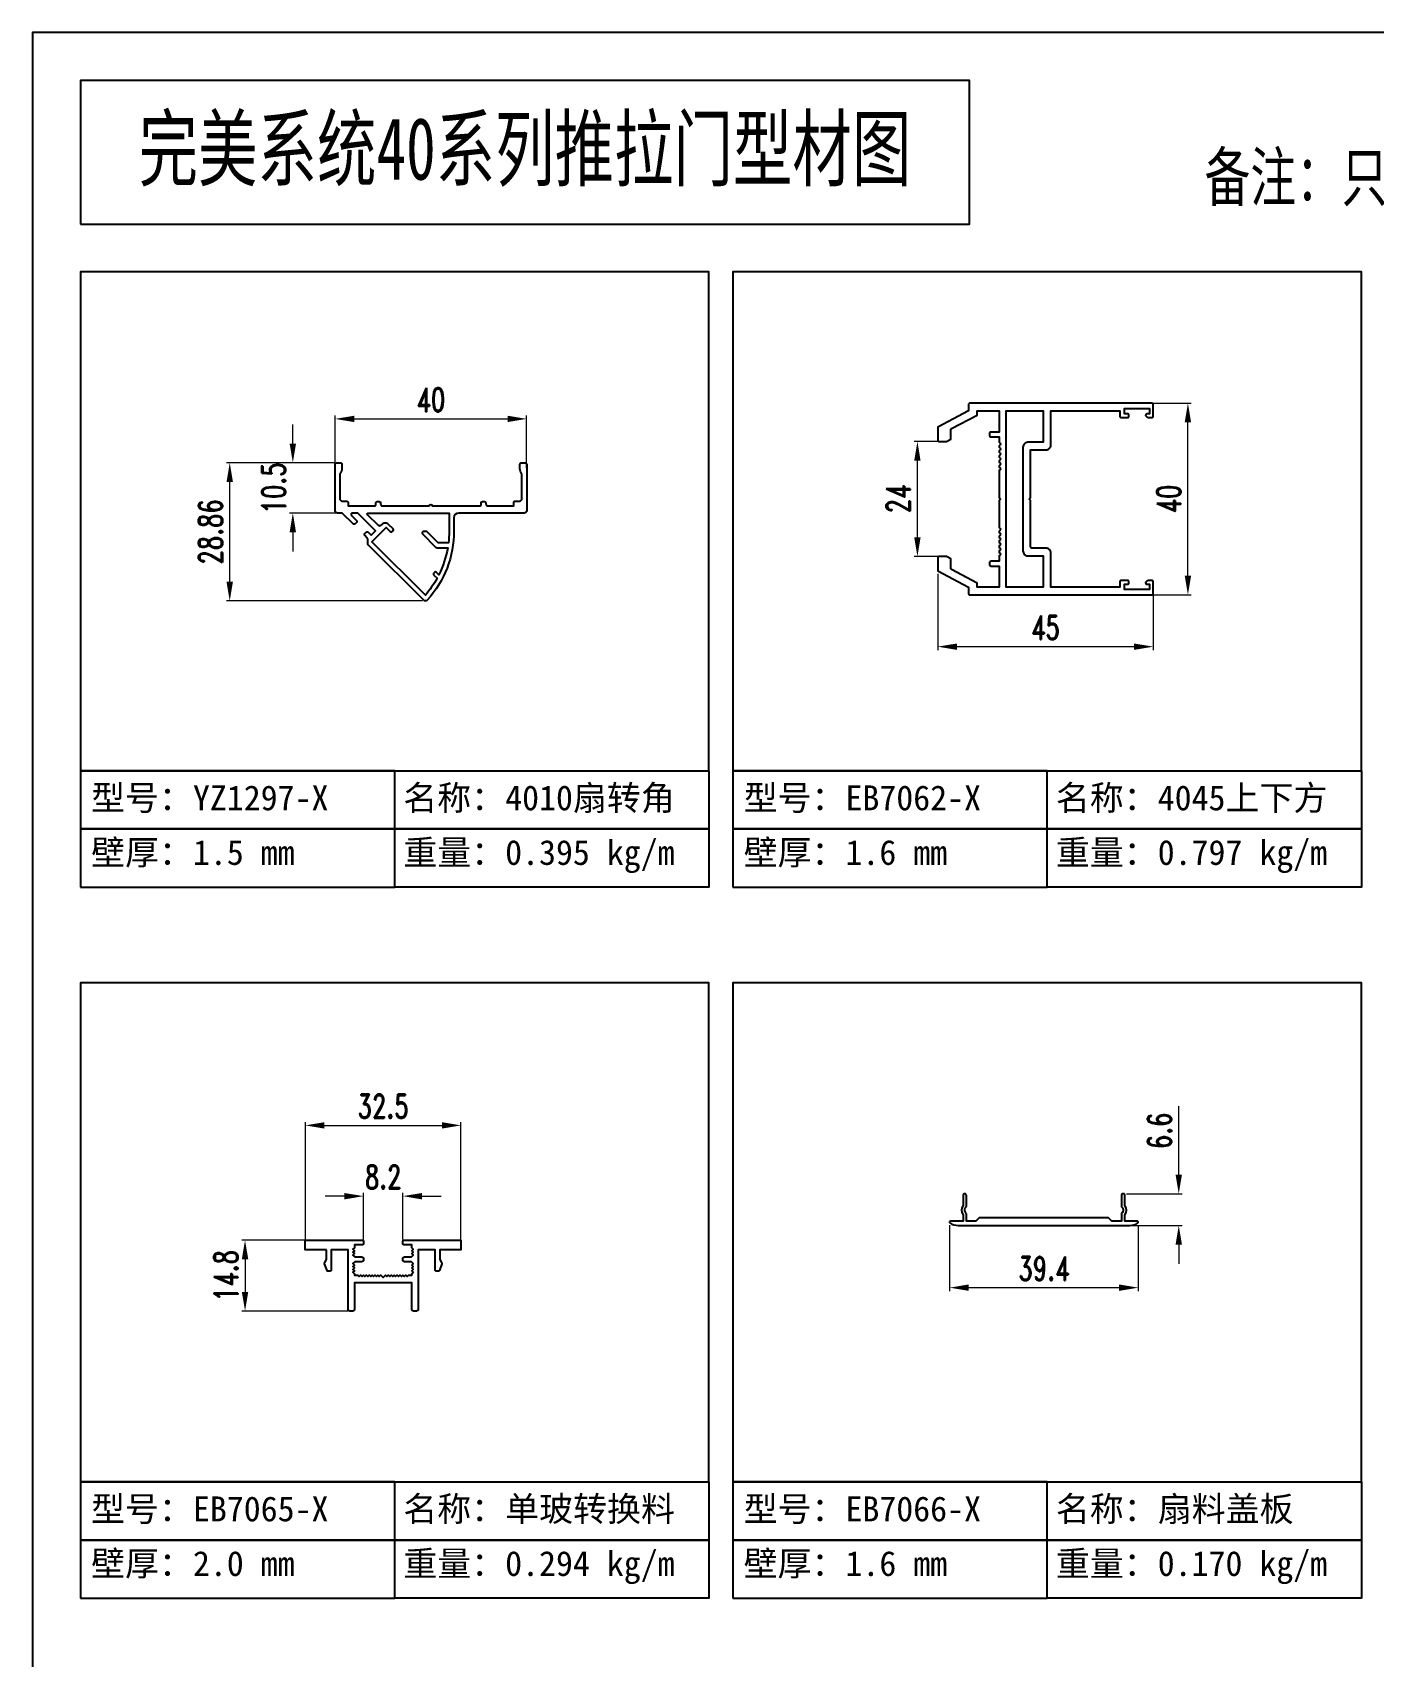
# Model space of a CAD drawing. Header units: millimetres. Extents: x 4423 to 13326, y -1516 to 5738.
# Drawn here: x 10699.3 to 10979.3, y 5276.5 to 5615.7 of the extents above; entities that cross this region are included whole.
import ezdxf

# ---------------------------------------------------------------- set-up
doc = ezdxf.new("R2010")
doc.units = ezdxf.units.MM
doc.header["$LTSCALE"] = 0.5
doc.layers.add('铝型材', color=1, linetype='Continuous')
doc.styles.add('CTXT', font='romand.shx', dxfattribs={"width": 0.7, "height": 5})
doc.styles.get("Standard").update_dxf_attribs({"font": 'swissc.ttf', "height": 3})
doc.styles.add('汇总标注', font='romand.shx', dxfattribs={"width": 0.7, "height": 5})
doc.dimstyles.new('1汇总比例', dxfattribs={"dimscale": 0, "dimtxt": 5, "dimasz": 4, "dimexe": 0.7, "dimexo": 0.625, "dimgap": 1.5, "dimtad": 1, "dimzin": 9, "dimdsep": 46, "dimtxsty": '汇总标注', "dimcen": 0, "dimclrd": 3, "dimclre": 3, "dimclrt": 2, "dimadec": 1, "dimazin": 2, "dimtfac": 1, "dimtofl": 0, "dimtmove": 0, "dimatfit": 3, "dimfxl": 0, "dimtolj": 1, "dimlwd": 13, "dimlwe": 13, "dimarcsym": 0})

# ---------------------------------------------------------------- blocks, each defined once
blk = doc.blocks.new('*D22')
at = {"layer": 'Defpoints', "color": 0, "lineweight": 30, "ltscale": 0.4, "transparency": 16777216}
for p in [(10884.07, 5530.27), (10889.36, 5530.27), (10889.36, 5506.27)]:
    blk.add_point(p, dxfattribs=at)
at = {"layer": '铝型材', "color": 3, "lineweight": 13, "ltscale": 0.4, "transparency": 16777216}
for p, q in [((10888.74, 5530.27), (10883.37, 5530.27)), ((10884.07, 5510.27), (10884.07, 5526.27)), ((10888.74, 5506.27), (10883.37, 5506.27))]:
    blk.add_line(p, q, dxfattribs=at)
at = {"layer": '铝型材', "color": 3, "lineweight": 30, "ltscale": 0.4, "transparency": 16777216}
for points in [[(10883.4, 5526.27), (10884.73, 5526.27), (10884.07, 5530.27)], [(10883.4, 5510.27), (10884.73, 5510.27), (10884.07, 5506.27)]]:
    blk.add_solid(points, dxfattribs=at)
at = {"layer": '铝型材', "color": 2, "ltscale": 0.4, "transparency": 16777216, "insert": (10880.07, 5518.27), "char_height": 5, "attachment_point": 5, "rotation": 90, "style": '汇总标注'}
blk.add_mtext('\\A1;24', dxfattribs=at)
blk = doc.blocks.new('*D23')
at = {"layer": 'Defpoints', "color": 0, "lineweight": 30, "ltscale": 0.4, "transparency": 16777216}
for p in [(10888.31, 5503.27), (10933.31, 5499.77), (10933.31, 5487.44)]:
    blk.add_point(p, dxfattribs=at)
at = {"layer": '铝型材', "color": 3, "lineweight": 13, "ltscale": 0.4, "transparency": 16777216}
for p, q in [((10888.31, 5502.64), (10888.31, 5486.74)), ((10933.31, 5499.14), (10933.31, 5486.74)), ((10892.31, 5487.44), (10929.31, 5487.44))]:
    blk.add_line(p, q, dxfattribs=at)
at = {"layer": '铝型材', "color": 3, "lineweight": 30, "ltscale": 0.4, "transparency": 16777216}
for points in [[(10892.31, 5488.1), (10892.31, 5486.77), (10888.31, 5487.44)], [(10929.31, 5488.1), (10929.31, 5486.77), (10933.31, 5487.44)]]:
    blk.add_solid(points, dxfattribs=at)
at = {"layer": '铝型材', "color": 2, "ltscale": 0.4, "transparency": 16777216, "insert": (10910.81, 5491.44), "char_height": 5, "attachment_point": 5, "style": '汇总标注'}
blk.add_mtext('\\A1;45', dxfattribs=at)
blk = doc.blocks.new('*D24')
at = {"layer": 'Defpoints', "color": 0, "lineweight": 30, "ltscale": 0.4, "transparency": 16777216}
for p in [(10924.09, 5538.27), (10940.55, 5538.27), (10924.09, 5498.27)]:
    blk.add_point(p, dxfattribs=at)
at = {"layer": '铝型材', "color": 3, "lineweight": 13, "ltscale": 0.4, "transparency": 16777216}
for p, q in [((10924.71, 5538.27), (10941.25, 5538.27)), ((10940.55, 5502.27), (10940.55, 5534.27)), ((10924.71, 5498.27), (10941.25, 5498.27))]:
    blk.add_line(p, q, dxfattribs=at)
at = {"layer": '铝型材', "color": 3, "lineweight": 30, "ltscale": 0.4, "transparency": 16777216}
for points in [[(10939.88, 5534.27), (10941.22, 5534.27), (10940.55, 5538.27)], [(10939.88, 5502.27), (10941.22, 5502.27), (10940.55, 5498.27)]]:
    blk.add_solid(points, dxfattribs=at)
at = {"layer": '铝型材', "color": 2, "ltscale": 0.4, "transparency": 16777216, "insert": (10936.55, 5518.27), "char_height": 5, "attachment_point": 5, "rotation": 90, "style": '汇总标注'}
blk.add_mtext('\\A1;40', dxfattribs=at)
blk = doc.blocks.new('*D30')
at = {"layer": 'Defpoints', "color": 0, "lineweight": 30, "ltscale": 0.4, "transparency": 16777216}
for p in [(10788.77, 5387.46), (10756.27, 5362.49), (10788.77, 5362.49)]:
    blk.add_point(p, dxfattribs=at)
at = {"layer": '铝型材', "color": 3, "lineweight": 13, "ltscale": 0.4, "transparency": 16777216}
for p, q in [((10756.27, 5363.11), (10756.27, 5388.16)), ((10760.27, 5387.46), (10784.77, 5387.46)), ((10788.77, 5363.11), (10788.77, 5388.16))]:
    blk.add_line(p, q, dxfattribs=at)
at = {"layer": '铝型材', "color": 3, "lineweight": 30, "ltscale": 0.4, "transparency": 16777216}
for points in [[(10760.27, 5388.12), (10760.27, 5386.79), (10756.27, 5387.46)], [(10784.77, 5388.12), (10784.77, 5386.79), (10788.77, 5387.46)]]:
    blk.add_solid(points, dxfattribs=at)
at = {"layer": '铝型材', "color": 2, "ltscale": 0.4, "transparency": 16777216, "insert": (10772.52, 5391.46), "char_height": 5, "attachment_point": 5, "style": '汇总标注'}
blk.add_mtext('\\A1;32.5', dxfattribs=at)
blk = doc.blocks.new('*D31')
at = {"layer": 'Defpoints', "color": 0, "lineweight": 30, "ltscale": 0.4, "transparency": 16777216}
for p in [(10760.56, 5363.49), (10743.68, 5348.69), (10765.87, 5348.69)]:
    blk.add_point(p, dxfattribs=at)
at = {"layer": '铝型材', "color": 3, "lineweight": 13, "ltscale": 0.4, "transparency": 16777216}
for p, q in [((10759.94, 5363.49), (10742.98, 5363.49)), ((10743.68, 5359.49), (10743.68, 5352.69)), ((10765.24, 5348.69), (10742.98, 5348.69))]:
    blk.add_line(p, q, dxfattribs=at)
at = {"layer": '铝型材', "color": 3, "lineweight": 30, "ltscale": 0.4, "transparency": 16777216}
for points in [[(10743.01, 5359.49), (10744.35, 5359.49), (10743.68, 5363.49)], [(10743.01, 5352.69), (10744.35, 5352.69), (10743.68, 5348.69)]]:
    blk.add_solid(points, dxfattribs=at)
at = {"layer": '铝型材', "color": 2, "ltscale": 0.4, "transparency": 16777216, "insert": (10739.68, 5356.09), "char_height": 5, "attachment_point": 5, "rotation": 90, "style": '汇总标注'}
blk.add_mtext('\\A1;14.8', dxfattribs=at)
blk = doc.blocks.new('*D32')
at = {"layer": 'Defpoints', "color": 0, "lineweight": 30, "ltscale": 0.4, "transparency": 16777216}
for p in [(10890.79, 5367.24), (10930.19, 5367.26), (10930.19, 5353.57)]:
    blk.add_point(p, dxfattribs=at)
at = {"layer": '铝型材', "color": 3, "lineweight": 13, "ltscale": 0.4, "transparency": 16777216}
for p, q in [((10890.79, 5366.61), (10890.79, 5352.87)), ((10930.19, 5366.63), (10930.19, 5352.87)), ((10894.79, 5353.57), (10926.19, 5353.57))]:
    blk.add_line(p, q, dxfattribs=at)
at = {"layer": '铝型材', "color": 3, "lineweight": 30, "ltscale": 0.4, "transparency": 16777216}
for points in [[(10894.79, 5354.24), (10894.79, 5352.9), (10890.79, 5353.57)], [(10926.19, 5354.24), (10926.19, 5352.9), (10930.19, 5353.57)]]:
    blk.add_solid(points, dxfattribs=at)
at = {"layer": '铝型材', "color": 2, "ltscale": 0.4, "transparency": 16777216, "insert": (10910.49, 5357.57), "char_height": 5, "attachment_point": 5, "style": '汇总标注'}
blk.add_mtext('\\A1;39.4', dxfattribs=at)
blk = doc.blocks.new('*D33')
at = {"layer": 'Defpoints', "color": 0, "lineweight": 30, "ltscale": 0.4, "transparency": 16777216}
for p in [(10927.09, 5373.16), (10938.63, 5373.16), (10923.5, 5366.56)]:
    blk.add_point(p, dxfattribs=at)
at = {"layer": '铝型材', "color": 3, "lineweight": 13, "ltscale": 0.4, "transparency": 16777216}
for p, q in [((10938.63, 5377.16), (10938.63, 5391.49)), ((10927.72, 5373.16), (10939.33, 5373.16)), ((10924.13, 5366.56), (10939.33, 5366.56)), ((10938.63, 5362.56), (10938.63, 5358.56))]:
    blk.add_line(p, q, dxfattribs=at)
at = {"layer": '铝型材', "color": 3, "lineweight": 30, "ltscale": 0.4, "transparency": 16777216}
for points in [[(10937.97, 5377.16), (10939.3, 5377.16), (10938.63, 5373.16)], [(10937.97, 5362.56), (10939.3, 5362.56), (10938.63, 5366.56)]]:
    blk.add_solid(points, dxfattribs=at)
at = {"layer": '铝型材', "color": 2, "ltscale": 0.4, "transparency": 16777216, "insert": (10934.63, 5386.32), "char_height": 5, "attachment_point": 5, "rotation": 90, "style": '汇总标注'}
blk.add_mtext('\\A1;6.6', dxfattribs=at)
blk = doc.blocks.new('*D38')
at = {"layer": 'Defpoints', "color": 0, "lineweight": 30, "ltscale": 0.4, "transparency": 16777216}
for p in [(10776.62, 5372.68), (10768.42, 5362.99), (10776.62, 5362.99)]:
    blk.add_point(p, dxfattribs=at)
at = {"layer": '铝型材', "color": 3, "lineweight": 13, "ltscale": 0.4, "transparency": 16777216}
for p, q in [((10764.42, 5372.68), (10760.42, 5372.68)), ((10768.42, 5363.61), (10768.42, 5373.38)), ((10776.62, 5363.61), (10776.62, 5373.38)), ((10780.62, 5372.68), (10784.62, 5372.68))]:
    blk.add_line(p, q, dxfattribs=at)
at = {"layer": '铝型材', "color": 3, "lineweight": 30, "ltscale": 0.4, "transparency": 16777216}
for points in [[(10764.42, 5373.34), (10764.42, 5372.01), (10768.42, 5372.68)], [(10780.62, 5373.34), (10780.62, 5372.01), (10776.62, 5372.68)]]:
    blk.add_solid(points, dxfattribs=at)
at = {"layer": '铝型材', "color": 2, "ltscale": 0.4, "transparency": 16777216, "insert": (10772.52, 5376.68), "char_height": 5, "attachment_point": 5, "style": '汇总标注'}
blk.add_mtext('\\A1;8.2', dxfattribs=at)
blk = doc.blocks.new('*D205')
at = {"layer": 'Defpoints', "color": 0, "lineweight": 30, "ltscale": 0.4, "transparency": 16777216}
for p in [(10802.48, 5535.01), (10762.48, 5524.13), (10802.48, 5524.13)]:
    blk.add_point(p, dxfattribs=at)
at = {"layer": '铝型材', "color": 3, "lineweight": 13, "ltscale": 0.4, "transparency": 16777216}
for p, q in [((10762.48, 5524.76), (10762.48, 5535.71)), ((10802.48, 5524.76), (10802.48, 5535.71)), ((10766.48, 5535.01), (10798.48, 5535.01))]:
    blk.add_line(p, q, dxfattribs=at)
at = {"layer": '铝型材', "color": 3, "lineweight": 30, "ltscale": 0.4, "transparency": 16777216}
for points in [[(10766.48, 5535.67), (10766.48, 5534.34), (10762.48, 5535.01)], [(10798.48, 5535.67), (10798.48, 5534.34), (10802.48, 5535.01)]]:
    blk.add_solid(points, dxfattribs=at)
at = {"layer": '铝型材', "color": 2, "ltscale": 0.4, "transparency": 16777216, "insert": (10782.48, 5539.01), "char_height": 5, "attachment_point": 5, "style": '汇总标注'}
blk.add_mtext('\\A1;40', dxfattribs=at)
blk = doc.blocks.new('*D206')
at = {"layer": 'Defpoints', "color": 0, "lineweight": 30, "ltscale": 0.4, "transparency": 16777216}
for p in [(10753.66, 5525.84), (10763.18, 5525.84), (10763.42, 5515.34)]:
    blk.add_point(p, dxfattribs=at)
at = {"layer": '铝型材', "color": 3, "lineweight": 13, "ltscale": 0.4, "transparency": 16777216}
for p, q in [((10753.66, 5529.84), (10753.66, 5533.84)), ((10762.56, 5525.84), (10752.96, 5525.84)), ((10762.79, 5515.34), (10752.96, 5515.34)), ((10753.66, 5511.34), (10753.66, 5507.34))]:
    blk.add_line(p, q, dxfattribs=at)
at = {"layer": '铝型材', "color": 3, "lineweight": 30, "ltscale": 0.4, "transparency": 16777216}
for points in [[(10752.99, 5529.84), (10754.32, 5529.84), (10753.66, 5525.84)], [(10752.99, 5511.34), (10754.32, 5511.34), (10753.66, 5515.34)]]:
    blk.add_solid(points, dxfattribs=at)
at = {"layer": '铝型材', "color": 2, "ltscale": 0.4, "transparency": 16777216, "insert": (10749.66, 5520.59), "char_height": 5, "attachment_point": 5, "rotation": 90, "style": '汇总标注'}
blk.add_mtext('\\A1;10.5', dxfattribs=at)
blk = doc.blocks.new('*D207')
at = {"layer": 'Defpoints', "color": 0, "lineweight": 30, "ltscale": 0.4, "transparency": 16777216}
for p in [(10740.48, 5525.84), (10763.18, 5525.84), (10781.37, 5496.98)]:
    blk.add_point(p, dxfattribs=at)
at = {"layer": '铝型材', "color": 3, "lineweight": 13, "ltscale": 0.4, "transparency": 16777216}
for p, q in [((10762.56, 5525.84), (10739.78, 5525.84)), ((10740.48, 5500.98), (10740.48, 5521.84)), ((10780.75, 5496.98), (10739.78, 5496.98))]:
    blk.add_line(p, q, dxfattribs=at)
at = {"layer": '铝型材', "color": 3, "lineweight": 30, "ltscale": 0.4, "transparency": 16777216}
for points in [[(10739.82, 5521.84), (10741.15, 5521.84), (10740.48, 5525.84)], [(10739.82, 5500.98), (10741.15, 5500.98), (10740.48, 5496.98)]]:
    blk.add_solid(points, dxfattribs=at)
at = {"layer": '铝型材', "color": 2, "ltscale": 0.4, "transparency": 16777216, "insert": (10736.48, 5511.41), "char_height": 5, "attachment_point": 5, "rotation": 90, "style": '汇总标注'}
blk.add_mtext('\\A1;28.86', dxfattribs=at)
blk = doc.blocks.new('YZ1297-X', base_point=(14.15, 29.85))
at = {"layer": '铝型材', "ltscale": 0.4}
for points in [[(33.55, 21.15, -1), (34.15, 21.15), (44.05, 21.15, 0.414214), (44.35, 21.45), (44.35, 21.75, -0.414214), (44.65, 22.05), (45.05, 22.05, -0.414213), (45.35, 21.75), (45.35, 21.45, 0.414214), (45.65, 21.15), (51.15, 21.15), (51.15, 21.85, -0.414214), (51.45, 22.15), (52.5, 22.15), (52.85, 22.5), (52.85, 27.75, -0.162282), (52.45, 28.95), (52.45, 29.85, -0.414214), (52.75, 30.15), (53.55, 30.15, -0.414213), (53.85, 29.85), (53.85, 20.15, -0.414214), (53.35, 19.65), (39.66, 19.65, 0.414213), (38.66, 18.65), (38.66, 15.89, -0.18608), (33.09, 1.45, -0.428613), (32.37, 1.44), (20.76, 13.04, -0.198912), (20.67, 13.25), (20.67, 14.2, 0.198761), (20.58, 14.41), (20.07, 14.93, -0.414214), (20.07, 15.35), (20.35, 15.64, -0.414214), (20.77, 15.64), (21.37, 15.03), (22.29, 15.95), (18.59, 19.65), (17.48, 19.65, 0.673319), (17.27, 19.14), (18.3, 18.11, -0.414214), (18.3, 17.69), (18.02, 17.4, -0.414214), (17.59, 17.4), (15.43, 19.56, 0.198913), (15.22, 19.65), (14.35, 19.65, -0.414215), (13.85, 20.15), (13.85, 29.85, -0.414213), (14.15, 30.15), (14.95, 30.15, -0.414214), (15.25, 29.85), (15.25, 28.95, -0.162279), (14.85, 27.75), (14.85, 22.5), (15.2, 22.15), (16.25, 22.15, -0.414214), (16.55, 21.85), (16.55, 21.15), (22.05, 21.15, 0.414214), (22.35, 21.45), (22.35, 21.75, -0.414213), (22.65, 22.05), (23.05, 22.05, -0.414214), (23.35, 21.75), (23.35, 21.45, 0.414215), (23.65, 21.15)], [(34.46, 6.7), (35.13, 6.03, -0.052223), (32.7, 2.52), (21.55, 13.66), (24.53, 16.64), (25.38, 15.79, 0.414492), (25.8, 15.79), (25.94, 15.93, 0.413935), (25.94, 16.35), (25.02, 17.27, 0.414384), (23.61, 17.27), (23.35, 17.02, -0.414384), (22.93, 17.02), (20.63, 19.31, -0.673807), (20.78, 19.65), (37.66, 19.65), (37.66, 15.89, -0.03035), (37.51, 13.4), (35.4, 13.4), (33.14, 15.66, 0.198912), (32.79, 15.8), (32.31, 15.8, 0.668179), (32.1, 15.29), (34.83, 12.55, 0.198912), (35.19, 12.4), (37.36, 12.4, -0.072625), (35.52, 6.77), (35.03, 7.27, 0.414214), (34.6, 7.27), (34.46, 7.13, 0.414214)]]:
    blk.add_lwpolyline(points, format="xyb", close=True, dxfattribs=at)
blk = doc.blocks.new('EB7062-X', base_point=(41.11, 27.62))
at = {"layer": '铝型材', "ltscale": 0.4}
for points in [[(25.11, 39.62), (26.01, 40.14), (26.01, 42.06, -0.277421), (26.17, 42.32), (31.51, 45.16), (31.51, 46.02), (36.11, 46.02), (36.11, 41.62), (34.41, 41.62, 0.414214), (34.11, 41.32), (34.11, 40.92, 0.414214), (34.41, 40.62), (36.11, 40.62), (36.11, 39.64, 0.267949), (36.26, 39.38, -0.57735), (36.26, 38.86, 0.57735), (36.26, 38.34, -0.57735), (36.26, 37.82, 0.57735), (36.26, 37.3, -0.57735), (36.26, 36.78, 0.57735), (36.26, 36.26, -0.57735), (36.26, 35.74, 0.57735), (36.26, 35.22, -0.57735), (36.26, 34.7, 0.57735), (36.26, 34.18, -0.57735), (36.26, 33.66, 0.267949), (36.11, 33.4), (36.11, 27.92), (36.41, 27.62), (36.11, 27.32), (36.11, 21.83, 0.267949), (36.26, 21.57, -0.57735), (36.26, 21.05, 0.57735), (36.26, 20.53, -0.57735), (36.26, 20.01, 0.57735), (36.26, 19.49, -0.57735), (36.26, 18.97, 0.57735), (36.26, 18.46, -0.57735), (36.26, 17.94, 0.57735), (36.26, 17.42, -0.57735), (36.26, 16.9, 0.57735), (36.26, 16.38, -0.57735), (36.26, 15.86, 0.267949), (36.11, 15.6), (36.11, 14.62), (34.41, 14.62, 0.414214), (34.11, 14.32), (34.11, 13.92, 0.414214), (34.41, 13.62), (36.11, 13.62), (36.11, 9.22), (31.51, 9.22), (31.51, 10.07), (26.17, 12.91, -0.277421), (26.01, 13.17), (26.01, 15.1), (25.11, 15.62), (23.61, 15.62, 0.414214), (23.31, 15.32), (23.31, 12.62), (29.71, 9.22), (29.71, 7.92, 0.414214), (30.01, 7.62), (68.01, 7.62, 0.414214), (68.31, 7.92), (68.31, 10.32, 0.414214), (68.01, 10.62), (67.5, 10.62, 0.196262), (66.8, 10.33, 0.671875), (67.01, 9.82), (67.51, 9.82), (67.51, 8.72), (62.31, 8.72), (62.31, 9.82), (62.91, 9.82, 0.414214), (63.21, 10.12), (63.21, 10.31, 0.414214), (62.91, 10.61), (61.61, 10.61, 0.414214), (61.31, 10.31), (61.31, 9.22), (46.91, 9.22), (46.91, 16.37, 0.414214), (45.91, 17.37), (43.01, 17.37, -0.414214), (42.71, 17.67), (42.71, 27.32), (42.41, 27.62), (42.71, 27.92), (42.71, 37.87), (45.91, 37.87, 0.414214), (46.91, 38.87), (46.91, 46.02), (61.31, 46.02), (61.31, 44.92, 0.414214), (61.61, 44.62), (62.91, 44.62, 0.414214), (63.21, 44.92), (63.21, 45.12, 0.414214), (62.91, 45.42), (62.31, 45.42), (62.31, 46.52), (67.51, 46.52), (67.51, 45.42), (67.01, 45.42, 0.671875), (66.8, 44.9, 0.196262), (67.5, 44.62), (68.01, 44.62, 0.414214), (68.31, 44.92), (68.31, 47.32, 0.414214), (68.01, 47.62), (30.01, 47.62, 0.414214), (29.71, 47.32), (29.71, 46.02), (23.31, 42.62), (23.31, 39.92, 0.414214), (23.61, 39.62)], [(41.11, 38.47), (41.11, 16.77, 0.414214), (42.11, 15.77), (45.31, 15.77), (45.31, 9.22), (37.61, 9.22), (37.61, 46.02), (45.31, 46.02), (45.31, 39.47), (42.11, 39.47, 0.414214)]]:
    blk.add_lwpolyline(points, format="xyb", close=True, dxfattribs=at)
blk = doc.blocks.new('EB7065-X', base_point=(32.51, 9.86))
at = {"layer": '铝型材', "ltscale": 0.4}
blk.add_lwpolyline([(20.66, 16.76), (16.26, 16.76), (16.26, 18.76), (28.11, 18.76, -0.414214), (28.41, 18.46), (28.41, 18.06, -0.414214), (28.11, 17.76), (26.51, 17.76), (26.51, 17.16), (26.21, 16.86), (26.51, 16.56), (26.21, 16.26), (26.51, 15.96), (26.21, 15.66), (26.61, 15.26), (28.11, 15.26, -0.414214), (28.41, 14.96), (28.41, 14.56, -0.414214), (28.11, 14.26), (26.61, 14.26), (26.21, 13.86), (26.51, 13.56), (26.21, 13.26), (26.51, 12.96), (26.21, 12.66), (26.51, 12.36), (26.21, 12.06), (26.51, 11.76), (26.51, 11.46), (27.21, 11.46), (27.51, 11.16), (27.81, 11.46), (28.11, 11.16), (28.41, 11.46), (28.71, 11.16), (29.01, 11.46), (29.31, 11.16), (29.61, 11.46), (29.91, 11.16), (30.21, 11.46), (30.51, 11.16), (30.81, 11.46), (31.11, 11.16), (31.41, 11.46), (31.71, 11.16), (32.01, 11.46), (32.51, 10.96), (33.01, 11.46), (33.31, 11.16), (33.61, 11.46), (33.91, 11.16), (34.21, 11.46), (34.51, 11.16), (34.81, 11.46), (35.11, 11.16), (35.41, 11.46), (35.71, 11.16), (36.01, 11.46), (36.31, 11.16), (36.61, 11.46), (36.91, 11.16), (37.21, 11.46), (37.51, 11.16), (37.81, 11.46), (38.51, 11.46), (38.51, 11.76), (38.81, 12.06), (38.51, 12.36), (38.81, 12.66), (38.51, 12.96), (38.81, 13.26), (38.51, 13.56), (38.81, 13.86), (38.41, 14.26), (36.91, 14.26, -0.414214), (36.61, 14.56), (36.61, 14.96, -0.414214), (36.91, 15.26), (38.41, 15.26), (38.41, 15.26), (38.81, 15.66), (38.51, 15.96), (38.81, 16.26), (38.51, 16.56), (38.81, 16.86), (38.51, 17.16), (38.51, 17.76), (36.91, 17.76, -0.414214), (36.61, 18.06), (36.61, 18.46, -0.414214), (36.91, 18.76), (48.76, 18.76), (48.76, 16.76), (44.36, 16.76), (44.36, 14.72), (44.72, 14.09, -0.221695), (44.75, 13.84), (44.24, 12.46, -0.315299), (43.96, 12.26), (43.66, 12.26, -0.414214), (43.36, 12.56), (43.36, 16.76), (39.81, 16.76), (39.81, 4.26, -0.414214), (39.51, 3.96), (38.81, 3.96, -0.414214), (38.51, 4.26), (38.51, 9.86), (26.51, 9.86), (26.51, 4.26, -0.414214), (26.21, 3.96), (25.51, 3.96, -0.414214), (25.21, 4.26), (25.21, 16.76), (21.66, 16.76), (21.66, 12.56, -0.414214), (21.36, 12.26), (21.07, 12.26, -0.315299), (20.79, 12.46), (20.28, 13.84, -0.221695), (20.3, 14.09), (20.66, 14.72)], format="xyb", close=True, dxfattribs=at)
blk = doc.blocks.new('EB7066-X', base_point=(32.89, 5.75))
at = {"layer": '铝型材', "ltscale": 0.4}
blk.add_lwpolyline([(49.18, 9.54, -0.434959), (49.18, 8.37, 0.208065), (49.09, 8.15), (49.09, 6.65), (47.09, 6.65), (46.39, 7.35), (19.39, 7.35), (18.69, 6.65), (16.69, 6.65), (16.69, 8.15, 0.208065), (16.59, 8.37, -0.434959), (16.59, 9.54, 0.208065), (16.69, 9.76), (16.69, 12.05, 0.414214), (16.39, 12.35), (16.29, 12.35, 0.414214), (15.99, 12.05), (15.99, 9.92, 0.363422), (15.99, 7.99), (15.99, 6.65), (13.39, 6.65, 0.734762), (13.27, 6.29, 0.152896), (14.98, 5.75), (50.79, 5.75, 0.152896), (52.5, 6.29, 0.734762), (52.39, 6.65), (49.79, 6.65), (49.79, 7.99, 0.363422), (49.79, 9.92), (49.79, 12.05, 0.414214), (49.49, 12.35), (49.39, 12.35, 0.414214), (49.09, 12.05), (49.09, 9.76, 0.208065)], format="xyb", close=True, dxfattribs=at)

msp = doc.modelspace()

# ---------------------------------------------------------------- linework, layer by layer
at = {"layer": '铝型材', "ltscale": 0.4}
for points in [[(10699.2993, 4833.2095), (11264.2993, 4833.2095), (11264.2993, 5615.7095), (10699.2993, 5615.7095)], [(10709.2993, 5575.7095), (10894.9518, 5575.7095), (10894.9518, 5605.7095), (10709.2993, 5605.7095)], [(10709.2993, 5461.5153), (10840.5493, 5461.5153), (10840.5493, 5565.7095), (10709.2993, 5565.7095)], [(10845.5493, 5461.5153), (10976.7993, 5461.5153), (10976.7993, 5565.7095), (10845.5493, 5565.7095)], [(10709.2993, 5449.3624), (10774.9243, 5449.3624), (10774.9243, 5461.5153), (10709.2993, 5461.5153)], [(10774.9243, 5461.5153), (10840.5493, 5461.5153), (10840.5493, 5449.3624), (10774.9243, 5449.3624)], [(10845.5493, 5449.3624), (10911.1743, 5449.3624), (10911.1743, 5461.5153), (10845.5493, 5461.5153)], [(10911.1743, 5461.5153), (10976.7993, 5461.5153), (10976.7993, 5449.3624), (10911.1743, 5449.3624)], [(10709.2993, 5437.2095), (10774.9243, 5437.2095), (10774.9243, 5449.3624), (10709.2993, 5449.3624)], [(10774.9243, 5449.3624), (10840.5493, 5449.3624), (10840.5493, 5437.2095), (10774.9243, 5437.2095)], [(10845.5493, 5437.2095), (10911.1743, 5437.2095), (10911.1743, 5449.3624), (10845.5493, 5449.3624)], [(10911.1743, 5449.3624), (10976.7993, 5449.3624), (10976.7993, 5437.2095), (10911.1743, 5437.2095)], [(10709.2993, 5313.0153), (10840.5493, 5313.0153), (10840.5493, 5417.2095), (10709.2993, 5417.2095)], [(10845.5493, 5313.0153), (10976.7993, 5313.0153), (10976.7993, 5417.2095), (10845.5493, 5417.2095)], [(10709.2993, 5300.8624), (10774.9243, 5300.8624), (10774.9243, 5313.0153), (10709.2993, 5313.0153)], [(10774.9243, 5313.0153), (10840.5493, 5313.0153), (10840.5493, 5300.8624), (10774.9243, 5300.8624)], [(10845.5493, 5300.8624), (10911.1743, 5300.8624), (10911.1743, 5313.0153), (10845.5493, 5313.0153)], [(10911.1743, 5313.0153), (10976.7993, 5313.0153), (10976.7993, 5300.8624), (10911.1743, 5300.8624)], [(10709.2993, 5288.7095), (10774.9243, 5288.7095), (10774.9243, 5300.8624), (10709.2993, 5300.8624)], [(10774.9243, 5300.8624), (10840.5493, 5300.8624), (10840.5493, 5288.7095), (10774.9243, 5288.7095)], [(10845.5493, 5288.7095), (10911.1743, 5288.7095), (10911.1743, 5300.8624), (10845.5493, 5300.8624)], [(10911.1743, 5300.8624), (10976.7993, 5300.8624), (10976.7993, 5288.7095), (10911.1743, 5288.7095)]]:
    msp.add_lwpolyline(points, close=True, dxfattribs=at)

# ---------------------------------------------------------------- block references
for name, p in [('EB7062-X', (10906.1123, 5518.2688)), ('YZ1297-X', (10762.7831, 5525.542)), ('EB7066-X', (10910.4912, 5366.5558)), ('EB7065-X', (10772.5175, 5354.5873))]:
    msp.add_blockref(name, p, dxfattribs=at)

# ---------------------------------------------------------------- texts
at = {"layer": '铝型材', "ltscale": 0.4, "attachment_point": 5, "style": 'CTXT'}
for s, insert, char_height, width in [('{\\fSimSun|b0|i0|c134|p2;完美系统40系列推拉门型材图}', (10802.1256, 5590.7095), 13, 185.65256), ('{\\fSimSun|b0|i0|c134|p2;备注：只能销往国外}', (10986.9873, 5584.9714), 10, 174.070901)]:
    msp.add_mtext(s, dxfattribs=dict(at, insert=insert, char_height=char_height, width=width))
at = {"layer": '铝型材', "ltscale": 0.4, "char_height": 5.1984, "attachment_point": 1}
for s, insert in [('{\\fSimSun|b0|i0|c134|p2;型号：YZ1297-X}', (10711.5298, 5458.4685)), ('{\\fSimSun|b0|i0|c134|p2;名称：4010扇转角}', (10776.7222, 5458.4685)), ('{\\fSimSun|b0|i0|c134|p2;型号：EB7062-X}', (10847.7798, 5458.4685)), ('{\\fSimSun|b0|i0|c134|p2;名称：4045上下方}', (10912.9722, 5458.4685)), ('{\\fSimSun|b0|i0|c134|p2;壁厚：1.5 mm}', (10711.5298, 5447.0603)), ('{\\fSimSun|b0|i0|c134|p2;重量：0.395 kg/m}', (10776.7222, 5447.0603)), ('{\\fSimSun|b0|i0|c134|p2;壁厚：1.6 mm}', (10847.7798, 5447.0603)), ('{\\fSimSun|b0|i0|c134|p2;重量：0.797 kg/m}', (10912.9722, 5447.0603)), ('{\\fSimSun|b0|i0|c134|p2;型号：EB7065-X}', (10711.5298, 5309.9685)), ('{\\fSimSun|b0|i0|c134|p2;名称：单玻转换料}', (10776.7222, 5309.9685)), ('{\\fSimSun|b0|i0|c134|p2;型号：EB7066-X}', (10847.7798, 5309.9685)), ('{\\fSimSun|b0|i0|c134|p2;名称：扇料盖板}', (10912.9722, 5309.9685)), ('{\\fSimSun|b0|i0|c134|p2;壁厚：2.0 mm}', (10711.5298, 5298.5603)), ('{\\fSimSun|b0|i0|c134|p2;重量：0.294 kg/m}', (10776.7222, 5298.5603)), ('{\\fSimSun|b0|i0|c134|p2;壁厚：1.6 mm}', (10847.7798, 5298.5603)), ('{\\fSimSun|b0|i0|c134|p2;重量：0.170 kg/m}', (10912.9722, 5298.5603))]:
    msp.add_mtext(s, dxfattribs=dict(at, insert=insert))

# ---------------------------------------------------------------- dimensions: what is measured, and where the dimension line sits
at = {"layer": '铝型材', "ltscale": 0.4}
for base, p1, p2, picture, middle in [((10802.483, 5535.0072), (10762.4831, 5524.1344), (10802.483, 5524.1344), '*D205', (10782.4831, 5539.0072)), ((10788.7675, 5387.4565), (10756.2675, 5362.4873), (10788.7675, 5362.4873), '*D30', (10772.5175, 5391.4565)), ((10930.1912, 5353.5684), (10890.7919, 5367.2396), (10930.1912, 5367.2558), '*D32', (10910.4916, 5357.5684))]:
    dim = msp.add_linear_dim(base=base, p1=p1, p2=p2, dimstyle='1汇总比例', override={"dimscale": 1}, dxfattribs=at)
    dim.commit()
    dim.dimension.update_dxf_attribs({"geometry": picture, "text_midpoint": middle})
for base, p1, p2, angle, picture, middle in [((10940.5506, 5538.2688), (10924.0857, 5498.2688), (10924.0857, 5538.2688), 90, '*D24', (10936.5506, 5518.2688)), ((10884.0675, 5530.2688), (10889.3625, 5506.2688), (10889.3625, 5530.2688), 90, '*D22', (10880.0675, 5518.2688)), ((10740.4817, 5525.842), (10781.3725, 5496.9794), (10763.1832, 5525.842), 90, '*D207', (10736.4817, 5511.4107)), ((10933.3123, 5487.436), (10888.3123, 5503.2688), (10933.3123, 5499.7688), 180, '*D23', (10910.8123, 5491.436)), ((10938.6337, 5373.1558), (10923.502, 5366.5558), (10927.0912, 5373.1558), 90, '*D33', (10934.6337, 5386.3225)), ((10743.6802, 5348.6873), (10760.5613, 5363.4873), (10765.8675, 5348.6873), 90, '*D31', (10739.6802, 5356.0873))]:
    dim = msp.add_linear_dim(base=base, p1=p1, p2=p2, angle=angle, dimstyle='1汇总比例', override={"dimscale": 1}, dxfattribs=at)
    dim.commit()
    dim.dimension.update_dxf_attribs({"geometry": picture, "text_midpoint": middle})
dim = msp.add_linear_dim(base=(10753.6557, 5525.842), p1=(10763.4185, 5515.3419), p2=(10763.1832, 5525.842), angle=90, dimstyle='1汇总比例', override={"dimscale": 1}, dxfattribs=at)
dim.commit()
dim.dimension.update_dxf_attribs({"geometry": '*D206', "text_midpoint": (10753.6557, 5520.592), "dimtype": 160})
dim = msp.add_linear_dim(base=(10776.6175, 5372.6771), p1=(10768.4175, 5362.9873), p2=(10776.6175, 5362.9873), dimstyle='1汇总比例', override={"dimscale": 1}, dxfattribs=at)
dim.commit()
dim.dimension.update_dxf_attribs({"geometry": '*D38', "text_midpoint": (10772.5175, 5372.6771), "dimtype": 160})

doc.saveas('drawing.dxf')
